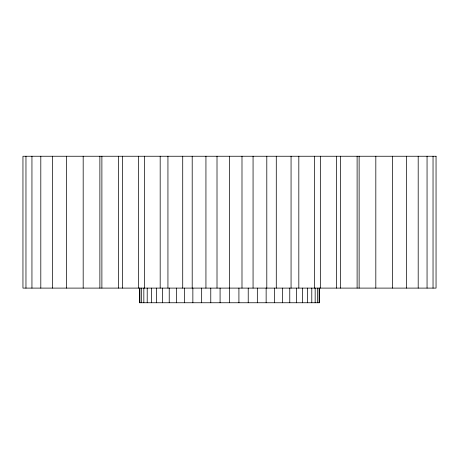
<?xml version="1.0" encoding="UTF-8"?>
<svg xmlns="http://www.w3.org/2000/svg" width="459" height="459" viewBox="0 0 459 459"><rect width="100%" height="100%" fill="white"/><g stroke="black" fill="none" stroke-linecap="round" stroke-linejoin="round"><path stroke-width="0.69" d="M433.038 156.249L433.038 288.103M427.054 156.249L427.054 288.103M418.195 156.249L418.195 288.103M406.582 156.249L406.582 288.103M392.393 156.249L392.393 288.103M375.818 156.249L375.818 288.103M359.127 156.249L359.127 288.103M357.113 156.249L357.113 288.103M340.544 156.249L340.544 288.103M336.55 156.249L336.55 288.103M320.342 156.249L320.342 288.103M319.573 288.103L319.573 302.751L139.427 302.751L139.427 288.103M319.08 288.103L319.08 302.751M317.605 288.103L317.605 302.751M315.167 288.103L315.167 302.751M314.426 156.249L314.426 288.103M311.787 288.103L311.787 302.751M307.507 288.103L307.507 302.751M302.372 288.103L302.372 302.751M298.82 156.249L298.82 288.103M296.439 288.103L296.439 302.751M291.063 156.249L291.063 288.103M289.772 288.103L289.772 302.751M282.446 288.103L282.446 302.751M276.284 156.249L276.284 288.103M274.539 288.103L274.539 302.751M266.799 156.249L266.799 288.103M266.14 288.103L266.14 302.751M257.333 288.103L257.333 302.751M253.064 156.249L253.064 288.103M248.227 288.103L248.227 302.751M241.991 156.249L241.991 288.103M238.915 288.103L238.915 302.751M229.5 156.249L229.5 302.751M220.085 288.103L220.085 302.751M217.009 156.249L217.009 288.103M210.773 288.103L210.773 302.751M205.936 156.249L205.936 288.103M201.667 288.103L201.667 302.751M192.86 288.103L192.86 302.751M192.201 156.249L192.201 288.103M184.461 288.103L184.461 302.751M182.716 156.249L182.716 288.103M176.554 288.103L176.554 302.751M169.228 288.103L169.228 302.751M167.937 156.249L167.937 288.103M162.561 288.103L162.561 302.751M160.18 156.249L160.18 288.103M156.628 288.103L156.628 302.751M151.493 288.103L151.493 302.751M147.213 288.103L147.213 302.751M144.574 156.249L144.574 288.103M143.833 288.103L143.833 302.751M141.395 288.103L141.395 302.751M139.92 288.103L139.92 302.751M138.658 156.249L138.658 288.103M122.45 156.249L122.45 288.103M118.456 156.249L118.456 288.103M101.887 156.249L101.887 288.103M99.873 156.249L99.873 288.103M83.182 156.249L83.182 288.103M66.607 156.249L66.607 288.103M52.418 156.249L52.418 288.103M40.805 156.249L40.805 288.103M31.946 156.249L31.946 288.103M25.962 156.249L25.962 288.103M436.05 156.249L22.95 156.249L22.95 288.103L436.05 288.103L436.05 156.249"/></g></svg>
